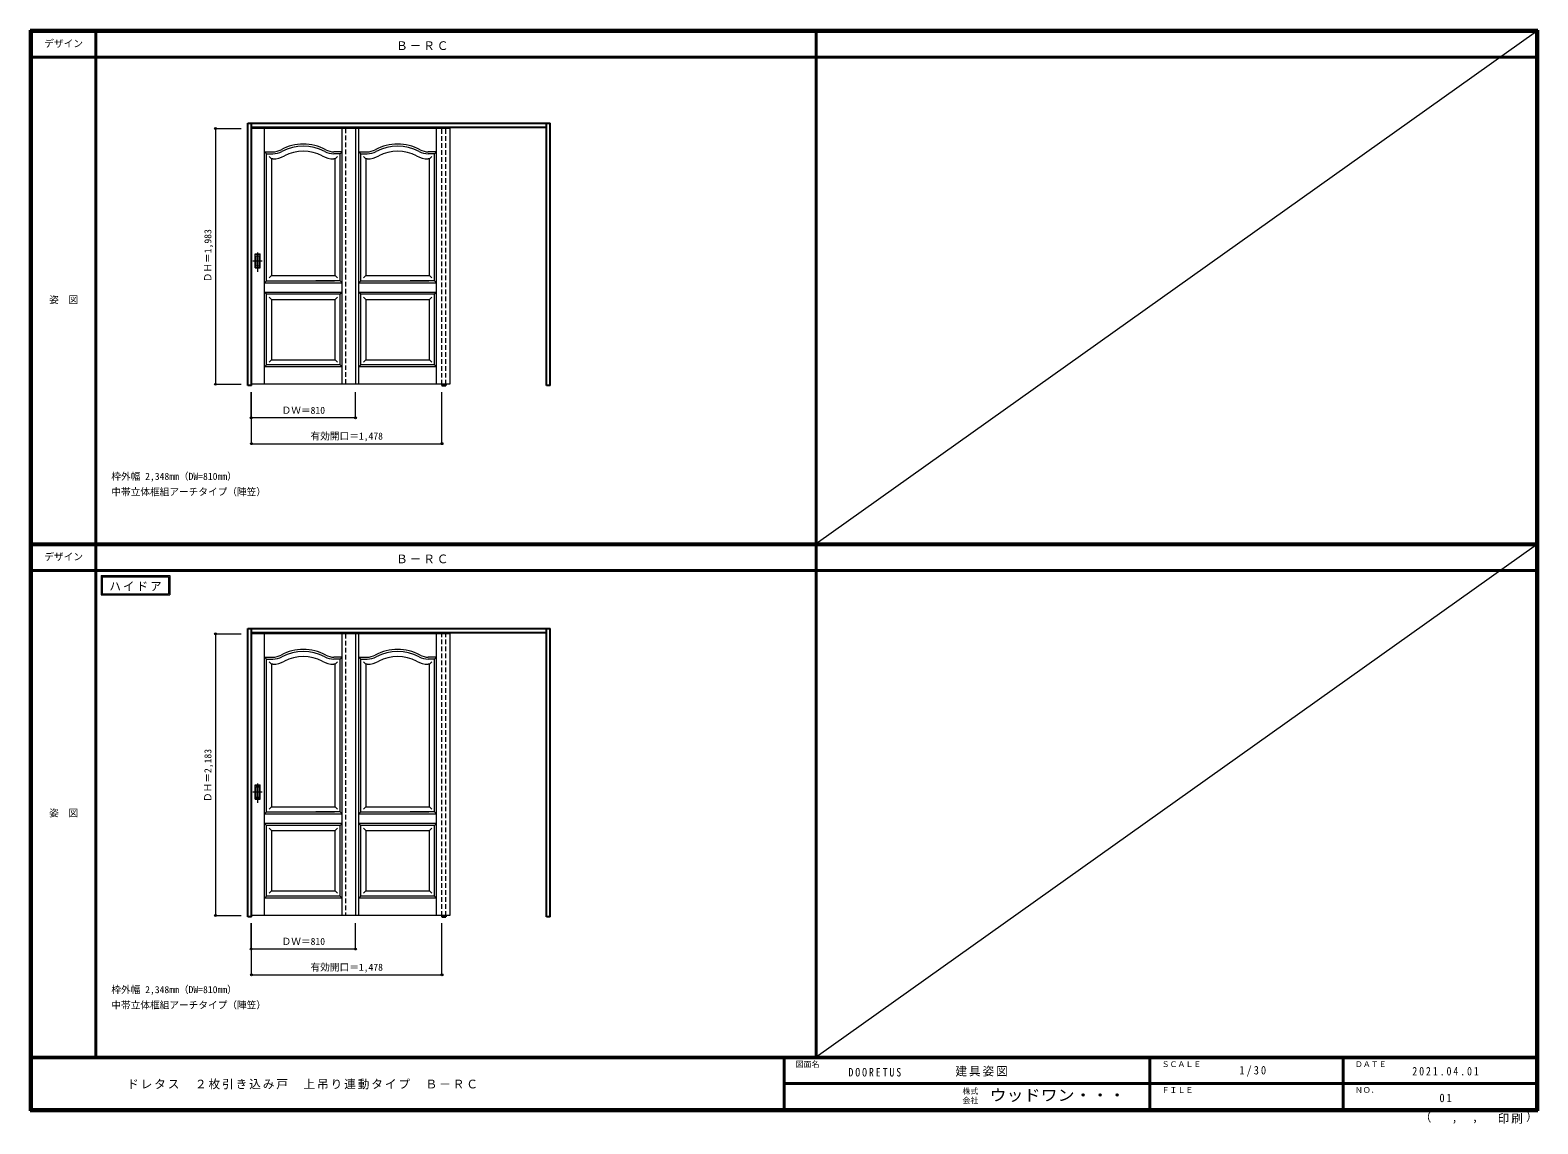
# Model space of a CAD drawing. Units: millimetres, scale not verified. Extents: x -6000 to 5700, y -4307 to 4175.
import ezdxf
from ezdxf.enums import TextEntityAlignment as Align

# ---------------------------------------------------------------- set-up
doc = ezdxf.new("R2010")
doc.units = ezdxf.units.MM
doc.header["$LTSCALE"] = 30
doc.header["$PDMODE"] = 32
doc.header["$PDSIZE"] = 15
doc.linetypes.add('CHAIN1', pattern=[8, 5, -1, 1, -1])
doc.linetypes.add('DASHED1', pattern=[1.8, 1.2, -0.6])
for name, color, linetype, lineweight in [('0-2_扉', 7, 'Continuous', 18), ('0-4_枠', 3, 'Continuous', 25), ('0-6_引手SG', 7, 'Continuous', 18), ('0-A_文字', 7, 'Continuous', 18), ('0-B_寸法', 7, 'Continuous', 9), ('0-F', 7, 'Continuous', 18), ('F-1_枠', 6, 'Continuous', 40)]:
    doc.layers.add(name, color=color, linetype=linetype, lineweight=lineweight)
doc.layers.add('F-A_文字', color=7, linetype='Continuous')
doc.styles.add('ＭＳ ゴシック', font='')
doc.styles.get('ＭＳ ゴシック').set_extended_font_data('MS Gothic')

msp = doc.modelspace()

# ---------------------------------------------------------------- linework, layer by layer
at = {"layer": '0-2_扉', "color": 4, "linetype": 'DASHED1', "lineweight": 9}
for p, q in [((-4285, 3411.5), (-4282, 3411.5)), ((-4285, 1428.5), (-4285, 3411.5)), ((-3553, 3411.5), (-3553, 1428.5)), ((-3475, 3411.5), (-3475, 3407.5)), ((-2743, 3411.5), (-2743, 3407.5)), ((-4282, 1428.5), (-4285, 1428.5)), ((-4285, -507.75), (-4282, -507.75)), ((-4285, -2690.75), (-4285, -507.75)), ((-3553, -507.75), (-3553, -2690.75)), ((-3475, -507.75), (-3475, -511.75)), ((-2743, -507.75), (-2743, -511.75)), ((-4282, -2690.75), (-4285, -2690.75))]:
    msp.add_line(p, q, dxfattribs=at)
at = {"layer": '0-2_扉'}
for p, q in [((-3475, 3411.5), (-4282, 3411.5)), ((-4181.5, 1428.5), (-4181.5, 3411.5)), ((-3578.5, 1428.5), (-3578.5, 3411.5)), ((-2743, 3411.5), (-3550, 3411.5)), ((-3475, 3411.5), (-3475, 1428.5)), ((-3449.5, 1428.5), (-3449.5, 3411.5)), ((-2846.5, 1428.5), (-2846.5, 3411.5)), ((-2743, 3411.5), (-2743, 1428.5)), ((-4166.5, 3216.5), (-4181.5, 3231.5)), ((-4181.5, 3231.5), (-4117.49, 3231.5)), ((-4166.5, 2231.5), (-4166.5, 3216.5)), ((-4166.5, 3216.5), (-4117.49, 3216.5)), ((-4144.18, 3194.18), (-4126.5, 3176.5)), ((-4117.49, 3176.5), (-4126.5, 3176.5)), ((-3578.5, 3231.5), (-3642.51, 3231.5)), ((-3593.5, 3216.5), (-3642.51, 3216.5)), ((-3633.5, 3176.5), (-3642.51, 3176.5)), ((-3615.82, 3194.18), (-3633.5, 3176.5)), ((-3633.5, 3176.5), (-3633.5, 3176.5)), ((-3633.5, 2271.5), (-3633.5, 3176.5)), ((-3593.5, 3216.5), (-3578.5, 3231.5)), ((-3593.5, 2362.74), (-3593.5, 3216.5)), ((-3434.5, 3216.5), (-3449.5, 3231.5)), ((-3449.5, 3231.5), (-3385.49, 3231.5)), ((-3434.5, 2231.5), (-3434.5, 3216.5)), ((-3434.5, 3216.5), (-3385.49, 3216.5)), ((-3412.18, 3194.18), (-3394.5, 3176.5)), ((-3385.49, 3176.5), (-3394.5, 3176.5)), ((-2846.5, 3231.5), (-2910.51, 3231.5)), ((-2861.5, 3216.5), (-2910.51, 3216.5)), ((-2901.5, 3176.5), (-2910.51, 3176.5)), ((-2883.82, 3194.18), (-2901.5, 3176.5)), ((-2901.5, 3176.5), (-2901.5, 3176.5)), ((-2901.5, 2271.5), (-2901.5, 3176.5)), ((-2861.5, 3216.5), (-2846.5, 3231.5)), ((-2861.5, 2362.74), (-2861.5, 3216.5)), ((-3593.69, 3093.5), (-3593.5, 3093.5)), ((-2861.69, 3093.5), (-2861.5, 3093.5)), ((-3593.5, 2231.5), (-3593.5, 2373.55)), ((-2861.5, 2231.5), (-2861.5, 2373.55)), ((-4166.5, 2231.5), (-4181.5, 2216.5)), ((-4166.5, 2231.5), (-3638.5, 2231.5)), ((-4126.5, 2271.5), (-4144.18, 2253.82)), ((-4126.5, 2271.5), (-3633.5, 2271.5)), ((-3593.5, 2231.5), (-3782.5, 2231.5)), ((-3633.5, 2271.5), (-3633.5, 2272.93)), ((-3633.5, 2271.5), (-3615.82, 2253.82)), ((-3578.5, 2216.5), (-3593.5, 2231.5)), ((-3434.5, 2231.5), (-3449.5, 2216.5)), ((-3434.5, 2231.5), (-2906.5, 2231.5)), ((-3394.5, 2271.5), (-3412.18, 2253.82)), ((-3394.5, 2271.5), (-2901.5, 2271.5)), ((-2861.5, 2231.5), (-3050.5, 2231.5)), ((-2901.5, 2271.5), (-2901.5, 2272.93)), ((-2901.5, 2271.5), (-2883.82, 2253.82)), ((-2846.5, 2216.5), (-2861.5, 2231.5)), ((-4181.5, 2216.5), (-3578.5, 2216.5)), ((-4166.5, 2126.5), (-4181.5, 2141.5)), ((-3578.5, 2141.5), (-4181.5, 2141.5)), ((-4166.5, 1578.5), (-4166.5, 2126.5)), ((-3593.5, 2126.5), (-4166.5, 2126.5)), ((-3578.5, 2141.5), (-3593.5, 2126.5)), ((-3593.5, 1578.5), (-3593.5, 2126.5)), ((-3449.5, 2216.5), (-2846.5, 2216.5)), ((-3434.5, 2126.5), (-3449.5, 2141.5)), ((-2846.5, 2141.5), (-3449.5, 2141.5)), ((-3434.5, 1578.5), (-3434.5, 2126.5)), ((-2861.5, 2126.5), (-3434.5, 2126.5)), ((-2846.5, 2141.5), (-2861.5, 2126.5)), ((-2861.5, 1578.5), (-2861.5, 2126.5)), ((-4126.5, 2086.5), (-4144.18, 2104.18)), ((-4126.5, 2086.5), (-4126.5, 1618.5)), ((-4126.5, 2086.5), (-3633.5, 2086.5)), ((-3633.54, 2086.5), (-3615.86, 2104.18)), ((-3633.5, 1618.5), (-3633.5, 2086.5)), ((-3394.5, 2086.5), (-3412.18, 2104.18)), ((-3394.5, 2086.5), (-3394.5, 1618.5)), ((-3394.5, 2086.5), (-2901.5, 2086.5)), ((-2901.54, 2086.5), (-2883.86, 2104.18)), ((-2901.5, 1618.5), (-2901.5, 2086.5)), ((-4166.5, 1578.5), (-4181.5, 1563.5)), ((-3578.5, 1563.5), (-4181.5, 1563.5)), ((-3593.5, 1578.5), (-4166.5, 1578.5)), ((-4126.5, 1618.5), (-4144.18, 1600.82)), ((-4126.5, 1618.5), (-3633.5, 1618.5)), ((-3633.5, 1618.5), (-3633.5, 1619.93)), ((-3633.5, 1618.5), (-3615.82, 1600.82)), ((-3593.5, 1578.5), (-3578.5, 1563.5)), ((-3434.5, 1578.5), (-3449.5, 1563.5)), ((-2846.5, 1563.5), (-3449.5, 1563.5)), ((-2861.5, 1578.5), (-3434.5, 1578.5)), ((-3394.5, 1618.5), (-3412.18, 1600.82)), ((-3394.5, 1618.5), (-2901.5, 1618.5)), ((-2901.5, 1618.5), (-2901.5, 1619.93)), ((-2901.5, 1618.5), (-2883.82, 1600.82)), ((-2861.5, 1578.5), (-2846.5, 1563.5)), ((-3475, 1428.5), (-4282, 1428.5)), ((-2743, 1428.5), (-3550, 1428.5)), ((-3475, -507.75), (-4282, -507.75)), ((-4181.5, -2690.75), (-4181.5, -507.75)), ((-3578.5, -2690.75), (-3578.5, -507.75)), ((-2743, -507.75), (-3550, -507.75)), ((-3475, -507.75), (-3475, -2690.75)), ((-3449.5, -2690.75), (-3449.5, -507.75)), ((-2846.5, -2690.75), (-2846.5, -507.75)), ((-2743, -507.75), (-2743, -2690.75)), ((-4166.5, -702.75), (-4181.5, -687.75)), ((-4181.5, -687.75), (-4117.49, -687.75)), ((-3578.5, -687.75), (-3642.51, -687.75)), ((-3593.5, -702.75), (-3578.5, -687.75)), ((-3434.5, -702.75), (-3449.5, -687.75)), ((-3449.5, -687.75), (-3385.49, -687.75)), ((-2846.5, -687.75), (-2910.51, -687.75)), ((-2861.5, -702.75), (-2846.5, -687.75)), ((-4166.5, -702.75), (-4117.49, -702.75)), ((-4166.5, -1887.75), (-4166.5, -702.75)), ((-4144.18, -725.07), (-4126.5, -742.75)), ((-4126.5, -742.75), (-4126.5, -742.75)), ((-4117.49, -742.75), (-4126.5, -742.75)), ((-4126.5, -742.75), (-4126.5, -1847.75)), ((-3593.5, -702.75), (-3642.51, -702.75)), ((-3633.5, -742.75), (-3642.51, -742.75)), ((-3615.82, -725.07), (-3633.5, -742.75)), ((-3633.5, -742.75), (-3633.5, -742.75)), ((-3633.5, -1847.75), (-3633.5, -742.75)), ((-3593.5, -1887.75), (-3593.5, -702.75)), ((-3434.5, -702.75), (-3385.49, -702.75)), ((-3434.5, -1887.75), (-3434.5, -702.75)), ((-3412.18, -725.07), (-3394.5, -742.75)), ((-3394.5, -742.75), (-3394.5, -742.75)), ((-3385.49, -742.75), (-3394.5, -742.75)), ((-3394.5, -742.75), (-3394.5, -1847.75)), ((-2861.5, -702.75), (-2910.51, -702.75)), ((-2901.5, -742.75), (-2910.51, -742.75)), ((-2883.82, -725.07), (-2901.5, -742.75)), ((-2901.5, -742.75), (-2901.5, -742.75)), ((-2901.5, -1847.75), (-2901.5, -742.75)), ((-2861.5, -1887.75), (-2861.5, -702.75)), ((-3593.69, -825.75), (-3593.5, -825.75)), ((-2861.69, -825.75), (-2861.5, -825.75)), ((-4126.5, -1847.75), (-4144.18, -1865.43)), ((-4126.5, -1847.75), (-3633.5, -1847.75)), ((-3633.5, -1847.75), (-3633.5, -1846.32)), ((-3633.5, -1847.75), (-3615.82, -1865.43)), ((-3394.5, -1847.75), (-3412.18, -1865.43)), ((-3394.5, -1847.75), (-2901.5, -1847.75)), ((-2901.5, -1847.75), (-2901.5, -1846.32)), ((-2901.5, -1847.75), (-2883.82, -1865.43)), ((-4166.5, -1887.75), (-4181.5, -1902.75)), ((-4181.5, -1902.75), (-3578.5, -1902.75)), ((-4166.5, -1992.75), (-4181.5, -1977.75)), ((-3578.5, -1977.75), (-4181.5, -1977.75)), ((-4166.5, -1887.75), (-3638.5, -1887.75)), ((-3593.5, -1887.75), (-3782.5, -1887.75)), ((-3578.5, -1902.75), (-3593.5, -1887.75)), ((-3578.5, -1977.75), (-3593.5, -1992.75)), ((-3434.5, -1887.75), (-3449.5, -1902.75)), ((-3449.5, -1902.75), (-2846.5, -1902.75)), ((-3434.5, -1992.75), (-3449.5, -1977.75)), ((-2846.5, -1977.75), (-3449.5, -1977.75)), ((-3434.5, -1887.75), (-2906.5, -1887.75)), ((-2861.5, -1887.75), (-3050.5, -1887.75)), ((-2846.5, -1902.75), (-2861.5, -1887.75)), ((-2846.5, -1977.75), (-2861.5, -1992.75)), ((-4166.5, -2540.75), (-4166.5, -1992.75)), ((-3593.5, -1992.75), (-4166.5, -1992.75)), ((-4126.5, -2032.75), (-4144.18, -2015.07)), ((-4126.5, -2032.75), (-4126.5, -2500.75)), ((-4126.5, -2032.75), (-3633.5, -2032.75)), ((-3633.54, -2032.75), (-3615.86, -2015.07)), ((-3633.5, -2500.75), (-3633.5, -2032.75)), ((-3593.5, -2540.75), (-3593.5, -1992.75)), ((-3434.5, -2540.75), (-3434.5, -1992.75)), ((-2861.5, -1992.75), (-3434.5, -1992.75)), ((-3394.5, -2032.75), (-3412.18, -2015.07)), ((-3394.5, -2032.75), (-3394.5, -2500.75)), ((-3394.5, -2032.75), (-2901.5, -2032.75)), ((-2901.54, -2032.75), (-2883.86, -2015.07)), ((-2901.5, -2500.75), (-2901.5, -2032.75)), ((-2861.5, -2540.75), (-2861.5, -1992.75)), ((-4166.5, -2540.75), (-4181.5, -2555.75)), ((-3578.5, -2555.75), (-4181.5, -2555.75)), ((-3593.5, -2540.75), (-4166.5, -2540.75)), ((-4126.5, -2500.75), (-4144.18, -2518.43)), ((-4126.5, -2500.75), (-3633.5, -2500.75)), ((-3633.5, -2500.75), (-3633.5, -2499.32)), ((-3633.5, -2500.75), (-3615.82, -2518.43)), ((-3593.5, -2540.75), (-3578.5, -2555.75)), ((-3434.5, -2540.75), (-3449.5, -2555.75)), ((-2846.5, -2555.75), (-3449.5, -2555.75)), ((-2861.5, -2540.75), (-3434.5, -2540.75)), ((-3394.5, -2500.75), (-3412.18, -2518.43)), ((-3394.5, -2500.75), (-2901.5, -2500.75)), ((-2901.5, -2500.75), (-2901.5, -2499.32)), ((-2901.5, -2500.75), (-2883.82, -2518.43)), ((-2861.5, -2540.75), (-2846.5, -2555.75)), ((-3475, -2690.75), (-4282, -2690.75)), ((-2743, -2690.75), (-3550, -2690.75))]:
    msp.add_line(p, q, dxfattribs=at)
for points in [[(-4126.5, 3176.5), (-4126.5, 3176.5), (-4126.5, 2271.5)], [(-3394.5, 3176.5), (-3394.5, 3176.5), (-3394.5, 2271.5)]]:
    msp.add_lwpolyline(points, dxfattribs=at)
for centre, radius, start, end in [((-3880, 2926.5), 365, 61.6423, 118.3577), ((-3880, 2926.5), 350, 61.6423, 118.3577), ((-3148, 2926.5), 365, 61.6423, 118.3577), ((-3148, 2926.5), 350, 61.6423, 118.3577), ((-4117.49, 3366.5), 135, 270, 298.3577), ((-4117.49, 3366.5), 150, 270, 298.3577), ((-4117.49, 3366.5), 190, 270, 298.3577), ((-3880, 2926.5), 310, 61.6423, 118.3577), ((-3642.51, 3366.5), 190, 241.6423, 270), ((-3642.51, 3366.5), 150, 241.6423, 270), ((-3642.51, 3366.5), 135, 241.6423, 270), ((-3385.49, 3366.5), 135, 270, 298.3577), ((-3385.49, 3366.5), 150, 270, 298.3577), ((-3385.49, 3366.5), 190, 270, 298.3577), ((-3148, 2926.5), 310, 61.6423, 118.3577), ((-2910.51, 3366.5), 190, 241.6423, 270), ((-2910.51, 3366.5), 150, 241.6423, 270), ((-2910.51, 3366.5), 135, 241.6423, 270), ((-4117.49, -552.75), 135, 270, 298.3577), ((-4117.49, -552.75), 150, 270, 298.3577), ((-3880, -992.75), 365, 61.6423, 118.3577), ((-3880, -992.75), 350, 61.6423, 118.3577), ((-3880, -992.75), 310, 61.6423, 118.3577), ((-3642.51, -552.75), 150, 241.6423, 270), ((-3642.51, -552.75), 135, 241.6423, 270), ((-3385.49, -552.75), 135, 270, 298.3577), ((-3385.49, -552.75), 150, 270, 298.3577), ((-3148, -992.75), 365, 61.6423, 118.3577), ((-3148, -992.75), 350, 61.6423, 118.3577), ((-3148, -992.75), 310, 61.6423, 118.3577), ((-2910.51, -552.75), 150, 241.6423, 270), ((-2910.51, -552.75), 135, 241.6423, 270), ((-4117.49, -552.75), 190, 270, 298.3577), ((-3642.51, -552.75), 190, 241.6423, 270), ((-3385.49, -552.75), 190, 270, 298.3577), ((-2910.51, -552.75), 190, 241.6423, 270)]:
    msp.add_arc(centre, radius, start, end, dxfattribs=at)
at = {"layer": '0-4_枠'}
for p, q in [((-4312, 1418), (-4312, 3453)), ((-4312, 3453), (-1964, 3453)), ((-4282, 1418), (-4282, 3453)), ((-4282, 3423), (-1994, 3423)), ((-1994, 1418), (-1994, 3453)), ((-1964, 1418), (-1964, 3453)), ((-4282, 1418), (-4312, 1418)), ((-2804, 1428.5), (-2804, 1418)), ((-2804, 1418), (-2774, 1418)), ((-2774, 1428.5), (-2774, 1418)), ((-1964, 1418), (-1994, 1418)), ((-4312, -2701.25), (-4312, -466.25)), ((-4312, -466.25), (-1964, -466.25)), ((-4282, -2701.25), (-4282, -466.25)), ((-1994, -2701.25), (-1994, -466.25)), ((-1964, -2701.25), (-1964, -466.25)), ((-4282, -496.25), (-1994, -496.25)), ((-2804, -2690.75), (-2804, -2701.25)), ((-2774, -2690.75), (-2774, -2701.25)), ((-4282, -2701.25), (-4312, -2701.25)), ((-2804, -2701.25), (-2774, -2701.25)), ((-1964, -2701.25), (-1994, -2701.25))]:
    msp.add_line(p, q, dxfattribs=at)
at = {"layer": '0-4_枠', "color": 4, "linetype": 'DASHED1', "lineweight": 9}
for p, q in [((-2804, 1426), (-2804, 3423)), ((-2774, 1426), (-2774, 3423)), ((-2804, -2693.25), (-2804, -496.25)), ((-2774, -2693.25), (-2774, -496.25))]:
    msp.add_line(p, q, dxfattribs=at)
at = {"layer": '0-6_引手SG', "linetype": 'CHAIN1'}
for p, q in [((-4234, 2300.77), (-4234, 2471.62)), ((-4272.07, 2386), (-4199.56, 2386)), ((-4272.07, -1733.25), (-4199.56, -1733.25)), ((-4234, -1818.48), (-4234, -1647.63))]:
    msp.add_line(p, q, dxfattribs=at)
at = {"layer": '0-6_引手SG'}
for p, q in [((-4253, 2441), (-4215, 2441)), ((-4253, 2331), (-4253, 2441)), ((-4246.5, 2425), (-4221.5, 2425)), ((-4246.5, 2347), (-4246.5, 2425)), ((-4246.5, 2347), (-4221.5, 2347)), ((-4221.5, 2347), (-4221.5, 2425)), ((-4215, 2331), (-4215, 2441)), ((-4253, 2331), (-4215, 2331)), ((-4253, -1678.25), (-4215, -1678.25)), ((-4253, -1788.25), (-4253, -1678.25)), ((-4246.5, -1694.25), (-4221.5, -1694.25)), ((-4246.5, -1772.25), (-4246.5, -1694.25)), ((-4221.5, -1772.25), (-4221.5, -1694.25)), ((-4215, -1788.25), (-4215, -1678.25)), ((-4253, -1788.25), (-4215, -1788.25)), ((-4246.5, -1772.25), (-4221.5, -1772.25))]:
    msp.add_line(p, q, dxfattribs=at)
at = {"layer": '0-6_引手SG', "linetype": 'DASHED1'}
for p, q in [((-4218, 2335), (-4218, 2437)), ((-4250, 2335), (-4218, 2335)), ((-4218, -1784.25), (-4218, -1682.25)), ((-4250, -1784.25), (-4218, -1784.25))]:
    msp.add_line(p, q, dxfattribs=at)
for points in [[(-4250, 2335), (-4250, 2437), (-4218, 2437)], [(-4250, -1784.25), (-4250, -1682.25), (-4218, -1682.25)]]:
    msp.add_lwpolyline(points, dxfattribs=at)
at = {"layer": '0-A_文字'}
for p, q in [((-5450, -55.5), (-5450, -205.5)), ((-5440, -65.5), (-4925.67, -65.5)), ((-4925.67, -65.5), (-4925.67, -195.5)), ((-5450, -205.5), (-4915.67, -205.5))]:
    msp.add_line(p, q, dxfattribs=at)
for points in [[(-5450, -55.5), (-4915.67, -55.5), (-4915.67, -205.5)], [(-5440, -65.5), (-5440, -195.5), (-4925.67, -195.5)]]:
    msp.add_lwpolyline(points, dxfattribs=at)
at = {"layer": '0-B_寸法', "color": 4}
for p, q in [((-4562, 3411.5), (-4562, 1428.5)), ((-4562, 3411.5), (-4362, 3411.5)), ((-4562, 1428.5), (-4362, 1428.5)), ((-4285, 1168), (-4285, 1368)), ((-4282, 968), (-4282, 1368)), ((-3475, 1168), (-3475, 1368)), ((-2804, 968), (-2804, 1368)), ((-3475, 1168), (-4285, 1168)), ((-4282, 968), (-2804, 968)), ((-4562, -507.75), (-4362, -507.75)), ((-4562, -507.75), (-4562, -2690.75)), ((-4562, -2690.75), (-4362, -2690.75)), ((-4285, -2951.25), (-4285, -2751.25)), ((-4282, -3151.25), (-4282, -2751.25)), ((-3475, -2951.25), (-3475, -2751.25)), ((-2804, -3151.25), (-2804, -2751.25)), ((-3475, -2951.25), (-4285, -2951.25)), ((-4282, -3151.25), (-2804, -3151.25))]:
    msp.add_line(p, q, dxfattribs=at)
at = {"layer": '0-B_寸法'}
for p in [(-4562, 3411.5), (-4562, 1428.5), (-4285, 1168), (-3475, 1168), (-4282, 968), (-2804, 968), (-4562, -507.75), (-4562, -2690.75), (-4285, -2951.25), (-3475, -2951.25), (-4282, -3151.25), (-2804, -3151.25)]:
    msp.add_point(p, dxfattribs=at)
at = {"layer": '0-F'}
for p, q in [((5690, 4165), (100, 190.5)), ((5690, 184.5), (100, -3790))]:
    msp.add_line(p, q, dxfattribs=at)
at = {"layer": 'F-1_枠'}
for p, q in [((-6000, 4175), (5700, 4175)), ((-6000, 4175), (-6000, -4205)), ((-6000, 4170), (5700, 4170)), ((-6000, 4165), (5700, 4165)), ((-5995, 4175), (-5995, -4205)), ((-5990, 4175), (-5990, -4205)), ((-5490, 4175), (-5490, -3790)), ((100, -3790), (100, 4175)), ((5690, 4175), (5690, -4205)), ((5695, 4175), (5695, -4205)), ((5700, 4175), (5700, -4205)), ((-6000, 3965), (5700, 3965)), ((-6000, 190.5), (5700, 190.5)), ((-6000, 187.5), (5700, 187.5)), ((-6000, 184.5), (5700, 184.5)), ((-6000, -15.5), (5700, -15.5)), ((5700, -3790), (-6000, -3790)), ((5700, -3795), (-6000, -3795)), ((-150, -3795), (-150, -4195)), ((2690, -3795), (2690, -4195)), ((4190, -3795), (4190, -4195)), ((-150, -3995), (5690, -3995.01)), ((5700, -4195), (-6000, -4195)), ((5700, -4200), (-6000, -4200)), ((5700, -4205), (-6000, -4205))]:
    msp.add_line(p, q, dxfattribs=at)

# ---------------------------------------------------------------- texts
at = {"layer": '0-A_文字', "style": 'ＭＳ ゴシック'}
for s, p in [('枠外幅 2,348mm（DW=810mm）', (-5370, 670.5)), ('中帯立体框組アーチタイプ（陣笠）', (-5370, 550.5)), ('枠外幅 2,348mm（DW=810mm）', (-5370, -3310)), ('中帯立体框組アーチタイプ（陣笠）', (-5370, -3430))]:
    msp.add_text(s, height=54.99, dxfattribs=at).set_placement(p, align=Align.BOTTOM_LEFT)
at = {"layer": '0-A_文字', "char_height": 65.98, "attachment_point": 7, "style": 'ＭＳ ゴシック'}
for s, insert in [('\\T1.17;Ｂ－ＲＣ', (-3160, 4020)), ('\\T1.17;Ｂ－ＲＣ', (-3160, 39.5)), ('\\T1.17;ハイドア', (-5385.34, -175.5))]:
    msp.add_mtext(s, dxfattribs=dict(at, insert=insert))
at = {"layer": '0-B_寸法', "style": 'ＭＳ ゴシック'}
for s, p in [('ＤＨ＝1,983', (-4577, 2219.75)), ('ＤＨ＝2,183', (-4577, -1811.25))]:
    msp.add_text(s, height=54.99, rotation=90, dxfattribs=at).set_placement(p, align=Align.BOTTOM_LEFT)
for s, p in [('ＤＷ＝810', (-4048.75, 1183)), ('有効開口＝1,478', (-3824.25, 983)), ('ＤＷ＝810', (-4048.75, -2936.25)), ('有効開口＝1,478', (-3824.25, -3136.25))]:
    msp.add_text(s, height=54.99, dxfattribs=at).set_placement(p, align=Align.BOTTOM_LEFT)
at = {"layer": 'F-A_文字', "style": 'ＭＳ ゴシック'}
for s, height, p in [('デザイン', 54.99, (-5890, 4027.5)), ('姿\u3000図', 54.99, (-5852.5, 2040.25)), ('デザイン', 54.99, (-5890, 47)), ('姿\u3000図', 54.99, (-5852.5, -1940.25)), ('図面名', 43.99, (-60, -3880)), ('ＳＣＡＬＥ', 43.99, (2780, -3880)), ('ＤＡＴＥ', 43.99, (4280, -3880)), ('株式', 43.99, (1235, -4089)), ('ＦＩＬＥ', 43.99, (2780, -4080)), ('ＮＯ．', 43.99, (4280, -4080)), ('会社', 43.99, (1235, -4161)), ('（', 65.98, (4784.03, -4308.31)), ('）', 65.98, (5608.4, -4304.13)), (',', 65.98, (5031.28, -4308.31)), (',', 65.98, (5190.2, -4305.53))]:
    msp.add_text(s, height=height, dxfattribs=at).set_placement(p, align=Align.BOTTOM_LEFT)
at = {"layer": 'F-A_文字', "style": 'ＭＳ ゴシック', "width": 1.1}
msp.add_text('ウッドワン・・・', height=87.98, dxfattribs=at).set_placement((1445, -4155), align=Align.BOTTOM_LEFT)
at = {"layer": 'F-A_文字', "char_height": 65.98, "attachment_point": 7, "style": 'ＭＳ ゴシック'}
for s, insert in [('\\T1.17;建具姿図', (1180.42, -3940)), ('\\T1.38;\\W0.9;1/30', (3383.75, -3940)), ('\\T1.17;ドレタス\u3000２枚引き込み戸\u3000上吊り連動タイプ\u3000Ｂ－ＲＣ', (-5247.55, -4040)), ('\\T1.39;\\W0.85;DOORETUS', (350, -3940.79)), ('\\T1.39;\\W0.85;2021.04.01', (4726.25, -3932.5)), ('\\T1.36;\\W0.9;01', (4936.25, -4140)), ('\\T1.17;印刷', (5388.15, -4306.92))]:
    msp.add_mtext(s, dxfattribs=dict(at, insert=insert))

doc.saveas('drawing.dxf')
